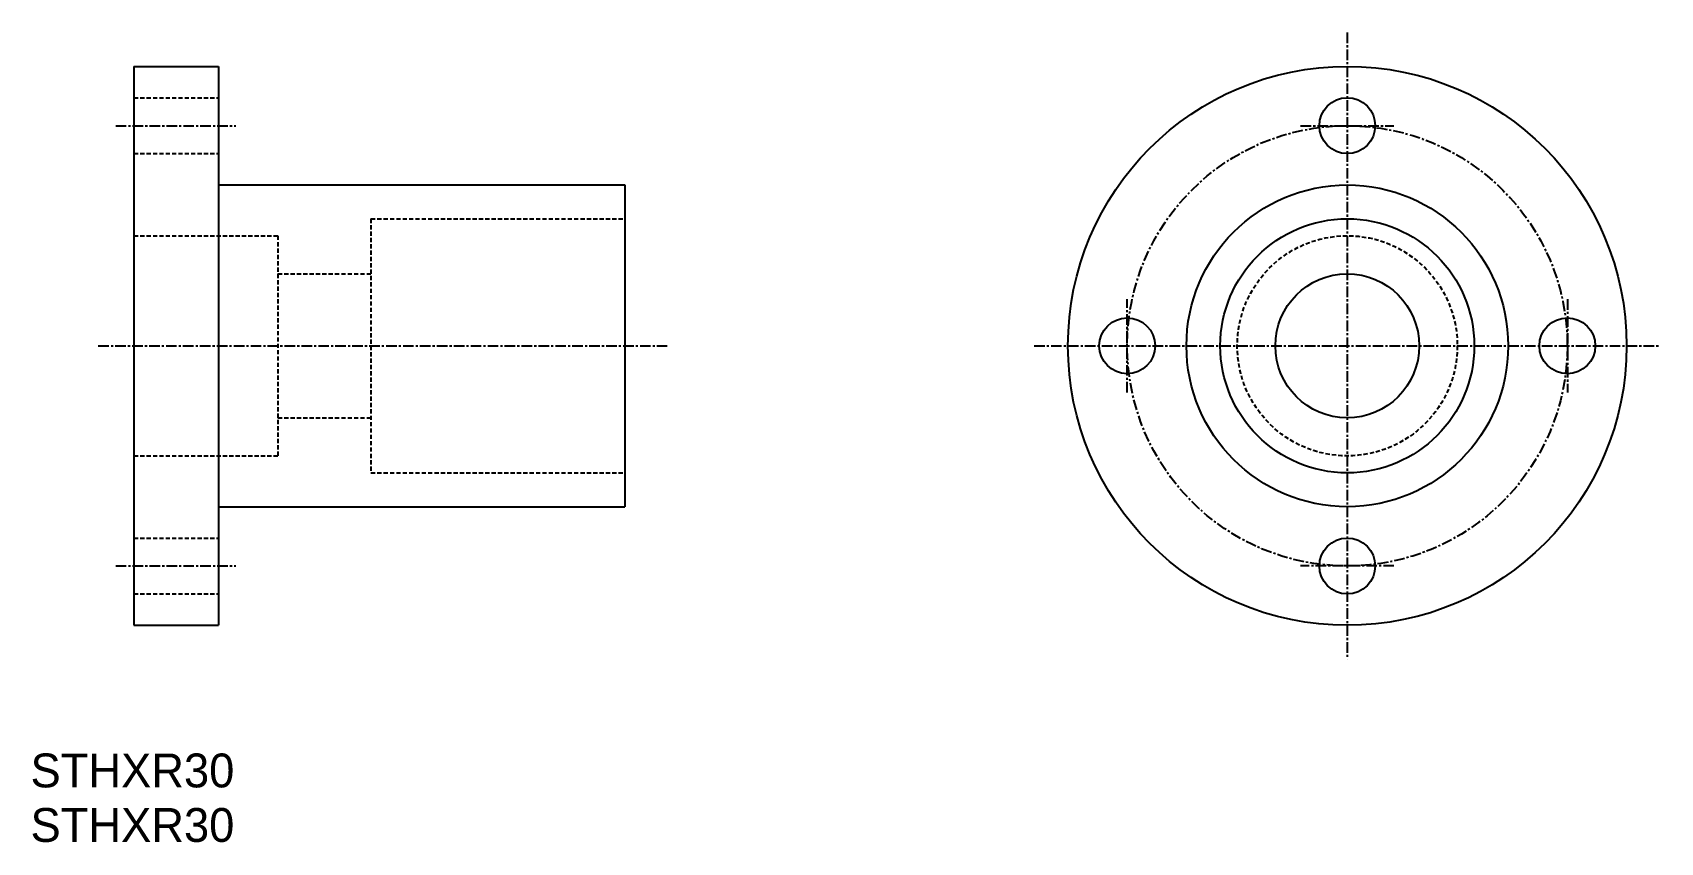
# Model space of a CAD drawing. Extents: x 84 to 276, y 86 to 182.
import ezdxf

# ---------------------------------------------------------------- set-up
doc = ezdxf.new("R2010")
doc.units = 0
doc.linetypes.add('CENTER', pattern=[2, 1.25, -0.25, 0.25, -0.25])
doc.linetypes.add('DASHED', pattern=[0.75, 0.5, -0.25])
doc.layers.get('0').update_dxf_attribs({"linetype": 'CONTINUOUS'})
doc.layers.add('CENTER', color=1, linetype='CENTER')

msp = doc.modelspace()

# ---------------------------------------------------------------- linework, layer by layer
at = {"color": 7, "linetype": 'CONTINUOUS'}
for p, q in [((96.1, 177.8), (96.1, 111.8)), ((96.1, 177.8), (106.1, 177.8)), ((106.1, 177.8), (106.1, 111.8)), ((106.1, 163.8), (154.1, 163.8)), ((154.1, 163.8), (154.1, 125.8)), ((96.1, 161.3), (96.1, 161.3)), ((96.1, 144.8), (96.1, 144.8)), ((106.1, 125.8), (154.1, 125.8)), ((96.1, 111.8), (106.1, 111.8))]:
    msp.add_line(p, q, dxfattribs=at)
at = {"color": 3, "linetype": 'DASHED'}
for p, q in [((96.1, 174.1), (106.1, 174.1)), ((96.1, 167.5), (106.1, 167.5)), ((124.1, 159.8), (124.1, 129.8)), ((124.1, 159.8), (154.1, 159.8)), ((96.1, 157.8), (113.1, 157.8)), ((113.1, 157.8), (113.1, 131.8)), ((113.1, 153.3), (124.1, 153.3)), ((113.1, 136.3), (124.1, 136.3)), ((96.1, 131.8), (113.1, 131.8)), ((124.1, 129.8), (154.1, 129.8)), ((96.1, 122.1), (106.1, 122.1)), ((96.1, 115.5), (106.1, 115.5))]:
    msp.add_line(p, q, dxfattribs=at)
at = {"color": 7, "linetype": 'CONTINUOUS'}
for centre, radius in [((239.45, 144.8), 33), ((239.45, 170.8), 3.3), ((239.45, 144.8), 19), ((239.45, 144.8), 15), ((239.45, 144.8), 8.5), ((213.45, 144.8), 3.3), ((265.45, 144.8), 3.3), ((239.45, 118.8), 3.3)]:
    msp.add_circle(centre, radius, dxfattribs=at)
at = {"color": 3, "linetype": 'DASHED'}
msp.add_circle((239.45, 144.8), 13, dxfattribs=at)
at = {"layer": 'CENTER', "color": 1, "linetype": 'CENTER'}
for p, q in [((239.45, 181.8), (239.45, 107.8)), ((93.94, 170.8), (108.12, 170.8)), ((233.93, 170.8), (244.96, 170.8)), ((213.45, 139.28), (213.45, 150.31)), ((265.45, 150.31), (265.45, 139.28)), ((91.89, 144.8), (159.1, 144.8)), ((202.45, 144.8), (276.45, 144.8)), ((93.94, 118.8), (108.12, 118.8)), ((244.96, 118.8), (233.93, 118.8))]:
    msp.add_line(p, q, dxfattribs=at)
msp.add_circle((239.45, 144.8), 26, dxfattribs=at)

# ---------------------------------------------------------------- texts
at = {"color": 7, "linetype": 'CONTINUOUS'}
for p in [(83.88, 92.65), (83.88, 86.21)]:
    msp.add_text('STHXR30', height=4, dxfattribs=at).set_placement(p)

doc.saveas('drawing.dxf')
